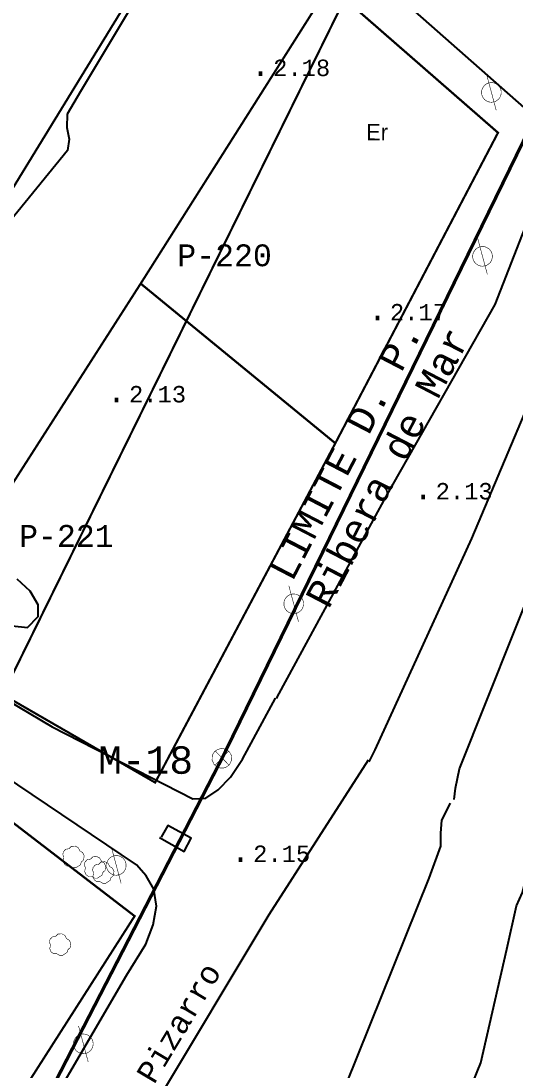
# Model space of a CAD drawing. Extents: x 743000 to 743800, y 4405200 to 4405700.
# Drawn here: x 743358.1 to 743403.2, y 4405360.5 to 4405456.1 of the extents above; entities that cross this region are included whole.
import ezdxf

# ---------------------------------------------------------------- set-up
doc = ezdxf.new("R2010")
doc.units = 0
doc.header["$MEASUREMENT"] = 0
for name, color, linetype in [('10', 7, 'CONTINUOUS'), ('13', 7, 'CONTINUOUS'), ('18', 7, 'CONTINUOUS'), ('2', 7, 'CONTINUOUS'), ('21', 7, 'CONTINUOUS'), ('24', 7, 'CONTINUOUS'), ('42', 7, 'CONTINUOUS'), ('45', 7, 'CONTINUOUS'), ('46', 7, 'CONTINUOUS'), ('50', 7, 'CONTINUOUS'), ('54', 7, 'CONTINUOUS'), ('6', 7, 'CONTINUOUS'), ('8', 7, 'CONTINUOUS')]:
    doc.layers.add(name, color=color, linetype=linetype)
doc.styles.add('MONOTXT', font='monotxt', dxfattribs={"height": 0.2})
doc.styles.get("Standard").update_dxf_attribs({"font": 'txt', "height": 0.2})

msp = doc.modelspace()

# ---------------------------------------------------------------- linework, layer by layer
at = {"layer": '10', "color": 7, "linetype": 'Continuous', "const_width": 0.05}
for points in [[(743376.38, 4405389.86), (743376.81, 4405389.72), (743377, 4405389.59), (743377.13, 4405389.42), (743377.24, 4405389.21), (743377.27, 4405388.99), (743377.27, 4405388.78), (743377.08, 4405388.37), (743376.89, 4405388.21), (743376.7, 4405388.1), (743376.49, 4405388.05), (743376.27, 4405388.05), (743376.05, 4405388.1), (743375.87, 4405388.21), (743375.68, 4405388.37), (743375.49, 4405388.78), (743375.51, 4405389.21), (743375.62, 4405389.42), (743375.76, 4405389.59), (743375.95, 4405389.72), (743376.38, 4405389.86)], [(743377, 4405389.59), (743375.76, 4405388.32)], [(743375.78, 4405389.61), (743377.03, 4405388.32)]]:
    msp.add_lwpolyline(points, dxfattribs=at)
at = {"layer": '13', "color": 3, "linetype": 'Continuous', "const_width": 0.3}
msp.add_lwpolyline([(743431.12, 4405500.09), (743410.04, 4405457.92), (743376.41, 4405388.97), (743346.89, 4405331.61), (743325.06, 4405304.71), (743296.21, 4405258.39), (743270.08, 4405200)], dxfattribs=at)
at = {"layer": '18', "color": 3, "linetype": 'Continuous', "const_width": 0.2}
msp.add_lwpolyline([(743281.2, 4405272.04), (743285.31, 4405278.33), (743294.87, 4405292.97), (743308.61, 4405313.85), (743312.17, 4405319.15), (743322.89, 4405332.82), (743328.72, 4405340), (743330.79, 4405342.73), (743346.31, 4405374.15), (743389.09, 4405461.23), (743401.18, 4405484.66), (743408.76, 4405499.69)], dxfattribs=at)
at = {"layer": '2', "color": 7, "linetype": 'Continuous'}
msp.add_3dface([(743800, 4405200), (743800, 4405700), (743000, 4405700), (743000, 4405200)], dxfattribs=at)
at = {"layer": '21', "color": 30, "linetype": 'Continuous'}
for points, elevation in [([(743397.54, 4405385.18), (743397.64, 4405386.22), (743398.02, 4405387.99), (743405.45, 4405406.64), (743413.96, 4405425.43), (743422.86, 4405444.35), (743431.2, 4405462.89), (743432.84, 4405467.22), (743443.01, 4405486.23), (743445.75, 4405492.16), (743449.15, 4405500)], 2), ([(743374.21, 4405467.61), (743363.5, 4405449.72), (743362.3, 4405447.64), (743362.28, 4405446.43), (743362.47, 4405445.37), (743362.32, 4405444.33), (743352.19, 4405431.89), (743350.27, 4405428.39), (743350.86, 4405427.49), (743351.09, 4405426.45), (743350.54, 4405425.59), (743350.73, 4405424.6), (743351.37, 4405423.72), (743351.19, 4405422.66), (743350.78, 4405421.7)], 2), ([(743357.29, 4405401), (743358.69, 4405400.86), (743359.66, 4405401.87), (743359.66, 4405402.94), (743358.93, 4405404.17), (743357.75, 4405405.25)], 2), ([(743387.7, 4405359.2), (743395.25, 4405378.03), (743396.33, 4405380.93), (743396.31, 4405382.12), (743396.41, 4405383.29), (743397.2, 4405384.85)], 2), ([(743331.25, 4405200), (743336.75, 4405210.54), (743344.85, 4405228.97), (743352.78, 4405247.65), (743360.46, 4405266.94), (743367.97, 4405285.68), (743375.41, 4405305.25), (743383.97, 4405324.13), (743392.43, 4405342.65), (743399.97, 4405361.2), (743402.31, 4405371.54), (743403.2, 4405375.49), (743403.76, 4405376.72), (743404.05, 4405377.86), (743404.08, 4405378.97), (743404.52, 4405379.91)], 1)]:
    msp.add_lwpolyline(points, dxfattribs=dict(at, elevation=elevation))
at = {"layer": '42', "color": 3, "linetype": 'Continuous', "const_width": 0.05}
for points, elevation in [([(743363.51, 4405379.24), (743363.1, 4405378.97), (743362.83, 4405378.97), (743362.57, 4405379.12), (743362.29, 4405379.12), (743362.06, 4405379.28), (743361.93, 4405379.58), (743362, 4405379.91), (743361.9, 4405380.17), (743361.95, 4405380.42), (743362.16, 4405380.65), (743362.46, 4405380.7), (743362.67, 4405380.91), (743363.02, 4405380.94), (743363.3, 4405380.8), (743363.47, 4405380.49), (743363.71, 4405380.35), (743363.85, 4405380.06), (743363.79, 4405379.68), (743363.58, 4405379.48), (743363.51, 4405379.24)], 3.71), ([(743365.47, 4405378.29), (743365.06, 4405378.02), (743364.79, 4405378.02), (743364.53, 4405378.17), (743364.25, 4405378.17), (743364.02, 4405378.33), (743363.89, 4405378.63), (743363.96, 4405378.96), (743363.86, 4405379.22), (743363.91, 4405379.47), (743364.12, 4405379.7), (743364.42, 4405379.75), (743364.63, 4405379.96), (743364.98, 4405379.99), (743365.26, 4405379.85), (743365.43, 4405379.54), (743365.67, 4405379.4), (743365.81, 4405379.11), (743365.75, 4405378.73), (743365.54, 4405378.53), (743365.47, 4405378.29)], 3.69), ([(743366.22, 4405377.82), (743365.81, 4405377.55), (743365.54, 4405377.55), (743365.28, 4405377.7), (743365, 4405377.7), (743364.77, 4405377.86), (743364.64, 4405378.16), (743364.71, 4405378.49), (743364.61, 4405378.75), (743364.66, 4405379), (743364.87, 4405379.23), (743365.17, 4405379.28), (743365.38, 4405379.49), (743365.73, 4405379.52), (743366.01, 4405379.38), (743366.18, 4405379.07), (743366.42, 4405378.93), (743366.56, 4405378.64), (743366.5, 4405378.26), (743366.29, 4405378.06), (743366.22, 4405377.82)], 3.69), ([(743362.29, 4405371.25), (743361.88, 4405370.98), (743361.61, 4405370.98), (743361.35, 4405371.13), (743361.07, 4405371.13), (743360.84, 4405371.29), (743360.71, 4405371.59), (743360.78, 4405371.92), (743360.68, 4405372.18), (743360.73, 4405372.43), (743360.94, 4405372.66), (743361.24, 4405372.71), (743361.45, 4405372.92), (743361.8, 4405372.95), (743362.08, 4405372.81), (743362.25, 4405372.5), (743362.49, 4405372.36), (743362.63, 4405372.07), (743362.57, 4405371.69), (743362.36, 4405371.49), (743362.29, 4405371.25)], 3.6)]:
    msp.add_lwpolyline(points, dxfattribs=dict(at, elevation=elevation))
at = {"layer": '45', "color": 1, "linetype": 'Continuous'}
msp.add_line((743344.72, 4405420.28, 2.17), (743373.24, 4405466.85, 1.95), dxfattribs=at)
at = {"layer": '46', "color": 7, "linetype": 'Continuous', "const_width": 0.2}
for points in [[(743370.31, 4405386.73), (743348.11, 4405399.56), (743368.99, 4405432.2), (743386.17, 4405459.35), (743401.52, 4405445.95), (743386.71, 4405417.65), (743370.31, 4405386.73)], [(743386.71, 4405417.65), (743368.99, 4405432.2)], [(743333.71, 4405319.44), (743317.62, 4405329.89), (743333.65, 4405355.32), (743329.02, 4405358.54), (743348.52, 4405389.88), (743368.44, 4405374.56), (743349.44, 4405344.79), (743333.68, 4405319.26)]]:
    msp.add_lwpolyline(points, dxfattribs=at)
at = {"layer": '54', "color": 1, "linetype": 'Continuous', "elevation": 2.42}
msp.add_lwpolyline([(743370.69, 4405381.72), (743372.95, 4405380.45), (743373.6, 4405381.65), (743371.45, 4405382.82), (743370.87, 4405381.74)], dxfattribs=at)
at = {"layer": '6', "color": 7, "linetype": 'Continuous'}
for points in [[(743381.34, 4405394.38, 1.26), (743381.59, 4405394.84, 2.22), (743391.34, 4405412.81, 2.31), (743401.27, 4405430.3, 2.32), (743401.27, 4405430.3, 2.32), (743405.48, 4405441.1, 2.42), (743405.77, 4405442.73, 2.43), (743405.87, 4405444.29, 2.43), (743405.71, 4405445.84, 2.43), (743405.19, 4405447.12, 2.43), (743389.39, 4405461.07, 2.51), (743372.17, 4405472.13, 2.31), (743354.53, 4405483.76, 2.28), (743337.32, 4405495.54, 2.12), (743330.67, 4405500, 2.12)], [(743389.79, 4405388.63, 1.94), (743390.35, 4405389.71, 2.27), (743399.15, 4405408.97, 2.52), (743407.25, 4405428.18, 2.53), (743416.87, 4405445.91, 2.54), (743427.57, 4405463.74, 2.55), (743437.24, 4405481.54, 2.55), (743446.6, 4405499.22, 2.44), (743447, 4405500, 2.43)], [(743273.62, 4405456.08, 2.36), (743273.31, 4405455.1, 2.3), (743273.82, 4405453.81, 2.18), (743275.02, 4405452.23, 2.13), (743291.5, 4405438.68, 2.13), (743308.37, 4405426.22, 2.13), (743325.7, 4405413.41, 2.12), (743343.18, 4405402.36, 2.12), (743360.93, 4405391.82, 2.27), (743373.74, 4405385.26, 2.3), (743374.91, 4405385.32, 2.3), (743376.03, 4405386.07, 2.37), (743377.17, 4405387.23, 2.52), (743378.26, 4405388.87, 2.55), (743381.26, 4405394.43, 2.43)], [(743357.13, 4405351.03, 2.93), (743367.74, 4405369.2, 2.94), (743369.46, 4405372, 2.91), (743370.13, 4405373.76, 2.89), (743370.42, 4405375.46, 2.89), (743370.19, 4405377, 2.88), (743369.5, 4405378.22, 2.83), (743368.6, 4405379.23, 2.83), (743350.99, 4405391.12, 2.61), (743342.96, 4405396.6, 2.44), (743341.3, 4405397.58, 2.37)], [(743287.59, 4405200, 2.13), (743291.6, 4405210.41, 2.13), (743299.99, 4405230.1, 2.28), (743310.02, 4405248.82, 2.28), (743319.87, 4405267.28, 2.29), (743329.95, 4405284.84, 2.52), (743340.22, 4405303.54, 2.36), (743349.74, 4405321.24, 2.37), (743360, 4405339.48, 2.37), (743370.28, 4405357.32, 2.38), (743380.7, 4405374.71, 2.38), (743389.74, 4405388.79, 2.16)]]:
    msp.add_polyline3d(points, dxfattribs=at)
at = {"layer": '8', "color": 7, "linetype": 'Continuous', "const_width": 0.05}
for points, elevation in [([(743401.36, 4405447.98), (743400.48, 4405451.26)], 10), ([(743401.37, 4405450.39), (743401.32, 4405450.42), (743401.26, 4405450.44), (743401.21, 4405450.47), (743401.16, 4405450.48), (743401.1, 4405450.5), (743401.05, 4405450.5), (743400.99, 4405450.51), (743400.94, 4405450.51), (743400.88, 4405450.51), (743400.82, 4405450.51), (743400.76, 4405450.5), (743400.71, 4405450.49), (743400.65, 4405450.47), (743400.6, 4405450.46), (743400.55, 4405450.43), (743400.5, 4405450.41), (743400.45, 4405450.38), (743400.4, 4405450.35), (743400.36, 4405450.32), (743400.31, 4405450.28), (743400.27, 4405450.24), (743400.24, 4405450.2), (743400.2, 4405450.15), (743400.17, 4405450.1), (743400.14, 4405450.05), (743400.11, 4405450.01), (743400.09, 4405449.95), (743400.07, 4405449.9), (743400.05, 4405449.84), (743400.04, 4405449.79), (743400.03, 4405449.73), (743400.03, 4405449.68), (743400.03, 4405449.62), (743400.03, 4405449.56), (743400.03, 4405449.51), (743400.04, 4405449.45), (743400.05, 4405449.4), (743400.07, 4405449.34), (743400.09, 4405449.29), (743400.11, 4405449.24), (743400.14, 4405449.18), (743400.17, 4405449.14), (743400.2, 4405449.09), (743400.23, 4405449.05), (743400.27, 4405449), (743400.31, 4405448.96), (743400.36, 4405448.93), (743400.4, 4405448.89), (743400.45, 4405448.86), (743400.5, 4405448.83), (743400.55, 4405448.81), (743400.6, 4405448.79), (743400.65, 4405448.77), (743400.71, 4405448.75), (743400.77, 4405448.74), (743400.82, 4405448.73), (743400.88, 4405448.73), (743400.93, 4405448.72), (743400.99, 4405448.73), (743401.05, 4405448.74), (743401.1, 4405448.75), (743401.16, 4405448.76), (743401.21, 4405448.77), (743401.27, 4405448.79), (743401.32, 4405448.82), (743401.37, 4405448.85), (743401.42, 4405448.88), (743401.46, 4405448.91), (743401.5, 4405448.95), (743401.55, 4405448.98), (743401.59, 4405449.02), (743401.62, 4405449.07), (743401.66, 4405449.11), (743401.69, 4405449.16), (743401.71, 4405449.21), (743401.74, 4405449.26), (743401.76, 4405449.32), (743401.78, 4405449.37), (743401.79, 4405449.42), (743401.8, 4405449.48), (743401.81, 4405449.54), (743401.81, 4405449.59), (743401.81, 4405449.65), (743401.81, 4405449.7), (743401.8, 4405449.76), (743401.79, 4405449.82), (743401.78, 4405449.87), (743401.76, 4405449.93), (743401.74, 4405449.98), (743401.72, 4405450.03), (743401.69, 4405450.08), (743401.66, 4405450.13), (743401.62, 4405450.17), (743401.59, 4405450.22), (743401.55, 4405450.26), (743401.51, 4405450.3), (743401.46, 4405450.33), (743401.41, 4405450.36), (743401.37, 4405450.39)], 10), ([(743400.55, 4405433.04), (743399.67, 4405436.32)], 10), ([(743400.56, 4405435.45), (743400.51, 4405435.48), (743400.45, 4405435.5), (743400.4, 4405435.53), (743400.35, 4405435.54), (743400.29, 4405435.56), (743400.24, 4405435.56), (743400.18, 4405435.57), (743400.13, 4405435.57), (743400.07, 4405435.57), (743400.01, 4405435.57), (743399.95, 4405435.56), (743399.9, 4405435.55), (743399.84, 4405435.53), (743399.79, 4405435.52), (743399.74, 4405435.49), (743399.69, 4405435.47), (743399.64, 4405435.44), (743399.59, 4405435.41), (743399.55, 4405435.38), (743399.5, 4405435.34), (743399.46, 4405435.3), (743399.43, 4405435.26), (743399.39, 4405435.21), (743399.36, 4405435.16), (743399.33, 4405435.11), (743399.3, 4405435.07), (743399.28, 4405435.01), (743399.26, 4405434.96), (743399.24, 4405434.9), (743399.23, 4405434.85), (743399.22, 4405434.79), (743399.22, 4405434.74), (743399.22, 4405434.68), (743399.22, 4405434.62), (743399.22, 4405434.57), (743399.23, 4405434.51), (743399.24, 4405434.46), (743399.26, 4405434.4), (743399.28, 4405434.35), (743399.3, 4405434.3), (743399.33, 4405434.24), (743399.36, 4405434.2), (743399.39, 4405434.15), (743399.42, 4405434.11), (743399.46, 4405434.06), (743399.5, 4405434.02), (743399.55, 4405433.99), (743399.59, 4405433.95), (743399.64, 4405433.92), (743399.69, 4405433.89), (743399.74, 4405433.87), (743399.79, 4405433.85), (743399.84, 4405433.83), (743399.9, 4405433.81), (743399.96, 4405433.8), (743400.01, 4405433.79), (743400.07, 4405433.79), (743400.12, 4405433.78), (743400.18, 4405433.79), (743400.24, 4405433.8), (743400.29, 4405433.81), (743400.35, 4405433.82), (743400.4, 4405433.83), (743400.46, 4405433.85), (743400.51, 4405433.88), (743400.56, 4405433.91), (743400.61, 4405433.94), (743400.65, 4405433.97), (743400.69, 4405434.01), (743400.74, 4405434.04), (743400.78, 4405434.08), (743400.81, 4405434.13), (743400.85, 4405434.17), (743400.88, 4405434.22), (743400.9, 4405434.27), (743400.93, 4405434.32), (743400.95, 4405434.38), (743400.97, 4405434.43), (743400.98, 4405434.48), (743400.99, 4405434.54), (743401, 4405434.6), (743401, 4405434.65), (743401, 4405434.71), (743401, 4405434.76), (743400.99, 4405434.82), (743400.98, 4405434.88), (743400.97, 4405434.93), (743400.95, 4405434.99), (743400.93, 4405435.04), (743400.91, 4405435.09), (743400.88, 4405435.14), (743400.85, 4405435.19), (743400.81, 4405435.23), (743400.78, 4405435.28), (743400.74, 4405435.32), (743400.7, 4405435.36), (743400.65, 4405435.39), (743400.6, 4405435.42), (743400.56, 4405435.45)], 10), ([(743383.36, 4405401.38), (743382.48, 4405404.66)], 9.98), ([(743383.37, 4405403.79), (743383.32, 4405403.82), (743383.26, 4405403.84), (743383.21, 4405403.87), (743383.16, 4405403.88), (743383.1, 4405403.9), (743383.05, 4405403.9), (743382.99, 4405403.91), (743382.94, 4405403.91), (743382.88, 4405403.91), (743382.82, 4405403.91), (743382.76, 4405403.9), (743382.71, 4405403.89), (743382.65, 4405403.87), (743382.6, 4405403.86), (743382.55, 4405403.83), (743382.5, 4405403.81), (743382.45, 4405403.78), (743382.4, 4405403.75), (743382.36, 4405403.72), (743382.31, 4405403.68), (743382.27, 4405403.64), (743382.24, 4405403.6), (743382.2, 4405403.55), (743382.17, 4405403.5), (743382.14, 4405403.45), (743382.11, 4405403.41), (743382.09, 4405403.35), (743382.07, 4405403.3), (743382.05, 4405403.24), (743382.04, 4405403.19), (743382.03, 4405403.13), (743382.03, 4405403.08), (743382.03, 4405403.02), (743382.03, 4405402.96), (743382.03, 4405402.91), (743382.04, 4405402.85), (743382.05, 4405402.8), (743382.07, 4405402.74), (743382.09, 4405402.69), (743382.11, 4405402.64), (743382.14, 4405402.58), (743382.17, 4405402.54), (743382.2, 4405402.49), (743382.23, 4405402.45), (743382.27, 4405402.4), (743382.31, 4405402.36), (743382.36, 4405402.33), (743382.4, 4405402.29), (743382.45, 4405402.26), (743382.5, 4405402.23), (743382.55, 4405402.21), (743382.6, 4405402.19), (743382.65, 4405402.17), (743382.71, 4405402.15), (743382.77, 4405402.14), (743382.82, 4405402.13), (743382.88, 4405402.13), (743382.93, 4405402.12), (743382.99, 4405402.13), (743383.05, 4405402.14), (743383.1, 4405402.15), (743383.16, 4405402.16), (743383.21, 4405402.17), (743383.27, 4405402.19), (743383.32, 4405402.22), (743383.37, 4405402.25), (743383.42, 4405402.28), (743383.46, 4405402.31), (743383.5, 4405402.35), (743383.55, 4405402.38), (743383.59, 4405402.42), (743383.62, 4405402.47), (743383.66, 4405402.51), (743383.69, 4405402.56), (743383.71, 4405402.61), (743383.74, 4405402.66), (743383.76, 4405402.72), (743383.78, 4405402.77), (743383.79, 4405402.82), (743383.8, 4405402.88), (743383.81, 4405402.94), (743383.81, 4405402.99), (743383.81, 4405403.05), (743383.81, 4405403.1), (743383.8, 4405403.16), (743383.79, 4405403.22), (743383.78, 4405403.27), (743383.76, 4405403.33), (743383.74, 4405403.38), (743383.72, 4405403.43), (743383.69, 4405403.48), (743383.66, 4405403.53), (743383.62, 4405403.57), (743383.59, 4405403.62), (743383.55, 4405403.66), (743383.51, 4405403.7), (743383.46, 4405403.73), (743383.41, 4405403.76), (743383.37, 4405403.79)], 9.98), ([(743367.21, 4405377.54), (743366.33, 4405380.82)], 9.78), ([(743367.22, 4405379.95), (743367.17, 4405379.98), (743367.11, 4405380), (743367.06, 4405380.03), (743367.01, 4405380.04), (743366.95, 4405380.06), (743366.9, 4405380.06), (743366.84, 4405380.07), (743366.79, 4405380.07), (743366.73, 4405380.07), (743366.67, 4405380.07), (743366.61, 4405380.06), (743366.56, 4405380.05), (743366.5, 4405380.03), (743366.45, 4405380.02), (743366.4, 4405379.99), (743366.35, 4405379.97), (743366.3, 4405379.94), (743366.25, 4405379.91), (743366.21, 4405379.88), (743366.16, 4405379.84), (743366.12, 4405379.8), (743366.09, 4405379.76), (743366.05, 4405379.71), (743366.02, 4405379.66), (743365.99, 4405379.61), (743365.96, 4405379.57), (743365.94, 4405379.51), (743365.92, 4405379.46), (743365.9, 4405379.4), (743365.89, 4405379.35), (743365.88, 4405379.29), (743365.88, 4405379.24), (743365.88, 4405379.18), (743365.88, 4405379.12), (743365.88, 4405379.07), (743365.89, 4405379.01), (743365.9, 4405378.96), (743365.92, 4405378.9), (743365.94, 4405378.85), (743365.96, 4405378.8), (743365.99, 4405378.74), (743366.02, 4405378.7), (743366.05, 4405378.65), (743366.08, 4405378.61), (743366.12, 4405378.56), (743366.16, 4405378.52), (743366.21, 4405378.49), (743366.25, 4405378.45), (743366.3, 4405378.42), (743366.35, 4405378.39), (743366.4, 4405378.37), (743366.45, 4405378.35), (743366.5, 4405378.33), (743366.56, 4405378.31), (743366.62, 4405378.3), (743366.67, 4405378.29), (743366.73, 4405378.29), (743366.78, 4405378.28), (743366.84, 4405378.29), (743366.9, 4405378.3), (743366.95, 4405378.31), (743367.01, 4405378.32), (743367.06, 4405378.33), (743367.12, 4405378.35), (743367.17, 4405378.38), (743367.22, 4405378.41), (743367.27, 4405378.44), (743367.31, 4405378.47), (743367.35, 4405378.51), (743367.4, 4405378.54), (743367.44, 4405378.58), (743367.47, 4405378.63), (743367.51, 4405378.67), (743367.54, 4405378.72), (743367.56, 4405378.77), (743367.59, 4405378.82), (743367.61, 4405378.88), (743367.63, 4405378.93), (743367.64, 4405378.98), (743367.65, 4405379.04), (743367.66, 4405379.1), (743367.66, 4405379.15), (743367.66, 4405379.21), (743367.66, 4405379.26), (743367.65, 4405379.32), (743367.64, 4405379.38), (743367.63, 4405379.43), (743367.61, 4405379.49), (743367.59, 4405379.54), (743367.57, 4405379.59), (743367.54, 4405379.64), (743367.51, 4405379.69), (743367.47, 4405379.73), (743367.44, 4405379.78), (743367.4, 4405379.82), (743367.36, 4405379.86), (743367.31, 4405379.89), (743367.26, 4405379.92), (743367.22, 4405379.95)], 9.78), ([(743364.21, 4405361.28), (743363.33, 4405364.56)], 2.68), ([(743364.22, 4405363.69), (743364.17, 4405363.72), (743364.11, 4405363.74), (743364.06, 4405363.77), (743364.01, 4405363.78), (743363.95, 4405363.8), (743363.9, 4405363.8), (743363.84, 4405363.81), (743363.79, 4405363.81), (743363.73, 4405363.81), (743363.67, 4405363.81), (743363.61, 4405363.8), (743363.56, 4405363.79), (743363.5, 4405363.77), (743363.45, 4405363.76), (743363.4, 4405363.73), (743363.35, 4405363.71), (743363.3, 4405363.68), (743363.25, 4405363.65), (743363.21, 4405363.62), (743363.16, 4405363.58), (743363.12, 4405363.54), (743363.09, 4405363.5), (743363.05, 4405363.45), (743363.02, 4405363.4), (743362.99, 4405363.35), (743362.96, 4405363.31), (743362.94, 4405363.25), (743362.92, 4405363.2), (743362.9, 4405363.14), (743362.89, 4405363.09), (743362.88, 4405363.03), (743362.88, 4405362.98), (743362.88, 4405362.92), (743362.88, 4405362.86), (743362.88, 4405362.81), (743362.89, 4405362.75), (743362.9, 4405362.7), (743362.92, 4405362.64), (743362.94, 4405362.59), (743362.96, 4405362.54), (743362.99, 4405362.48), (743363.02, 4405362.44), (743363.05, 4405362.39), (743363.08, 4405362.35), (743363.12, 4405362.3), (743363.16, 4405362.26), (743363.21, 4405362.23), (743363.25, 4405362.19), (743363.3, 4405362.16), (743363.35, 4405362.13), (743363.4, 4405362.11), (743363.45, 4405362.09), (743363.5, 4405362.07), (743363.56, 4405362.05), (743363.62, 4405362.04), (743363.67, 4405362.03), (743363.73, 4405362.03), (743363.78, 4405362.02), (743363.84, 4405362.03), (743363.9, 4405362.04), (743363.95, 4405362.05), (743364.01, 4405362.06), (743364.06, 4405362.07), (743364.12, 4405362.09), (743364.17, 4405362.12), (743364.22, 4405362.15), (743364.27, 4405362.18), (743364.31, 4405362.21), (743364.35, 4405362.25), (743364.4, 4405362.28), (743364.44, 4405362.32), (743364.47, 4405362.37), (743364.51, 4405362.41), (743364.54, 4405362.46), (743364.56, 4405362.51), (743364.59, 4405362.56), (743364.61, 4405362.62), (743364.63, 4405362.67), (743364.64, 4405362.72), (743364.65, 4405362.78), (743364.66, 4405362.84), (743364.66, 4405362.89), (743364.66, 4405362.95), (743364.66, 4405363), (743364.65, 4405363.06), (743364.64, 4405363.12), (743364.63, 4405363.17), (743364.61, 4405363.23), (743364.59, 4405363.28), (743364.57, 4405363.33), (743364.54, 4405363.38), (743364.51, 4405363.43), (743364.47, 4405363.47), (743364.44, 4405363.52), (743364.4, 4405363.56), (743364.36, 4405363.6), (743364.31, 4405363.63), (743364.26, 4405363.66), (743364.22, 4405363.69)], 2.68)]:
    msp.add_lwpolyline(points, dxfattribs=dict(at, elevation=elevation))

# ---------------------------------------------------------------- texts
at = {"layer": '24', "color": 7, "linetype": 'Continuous', "style": 'MONOTXT'}
for s, height, p in [('2.18                        ', 1.5, (743381.05, 4405451.11, 2.18)), ('.                           ', 1.99, (743379.05, 4405451.11, 2.18)), ('2.17                        ', 1.5, (743391.68, 4405428.84, 2.17)), ('.                           ', 1.99, (743389.68, 4405428.84, 2.17)), ('2.13                        ', 1.5, (743367.93, 4405421.37, 2.13)), ('.                           ', 1.99, (743365.93, 4405421.37, 2.13)), ('2.13                        ', 1.5, (743395.84, 4405412.53, 2.13)), ('.                           ', 1.99, (743393.84, 4405412.53, 2.13)), ('2.15                        ', 1.5, (743379.23, 4405379.49, 2.15)), ('.                           ', 1.99, (743377.23, 4405379.49, 2.15))]:
    msp.add_text(s, height=height, dxfattribs=at).set_placement(p)
at = {"layer": '42', "color": 7, "linetype": 'Continuous'}
msp.add_text('Er                          ', height=1.49, rotation=359.79, dxfattribs=at).set_placement((743389.51, 4405445.26, 2.48))
at = {"layer": '50', "color": 7, "linetype": 'Continuous', "style": 'MONOTXT'}
for s, height, p in [('P-220                       ', 1.99, (743372.32, 4405433.78)), ('P-221                       ', 1.99, (743357.92, 4405408.21)), ('M-18                        ', 2.5, (743365.11, 4405387.53))]:
    msp.add_text(s, height=height, dxfattribs=at).set_placement(p)
for s, height, rotation, p in [('LIMITE D. P.                ', 2.49, 62.49, (743382.77, 4405404.91)), ('Ribera de Mar', 2.49, 62.49, (743386.1, 4405402.45)), ('Pizarro                     ', 1.99, 59.07, (743370.21, 4405359.15))]:
    msp.add_text(s, height=height, rotation=rotation, dxfattribs=at).set_placement(p)

doc.saveas('drawing.dxf')
